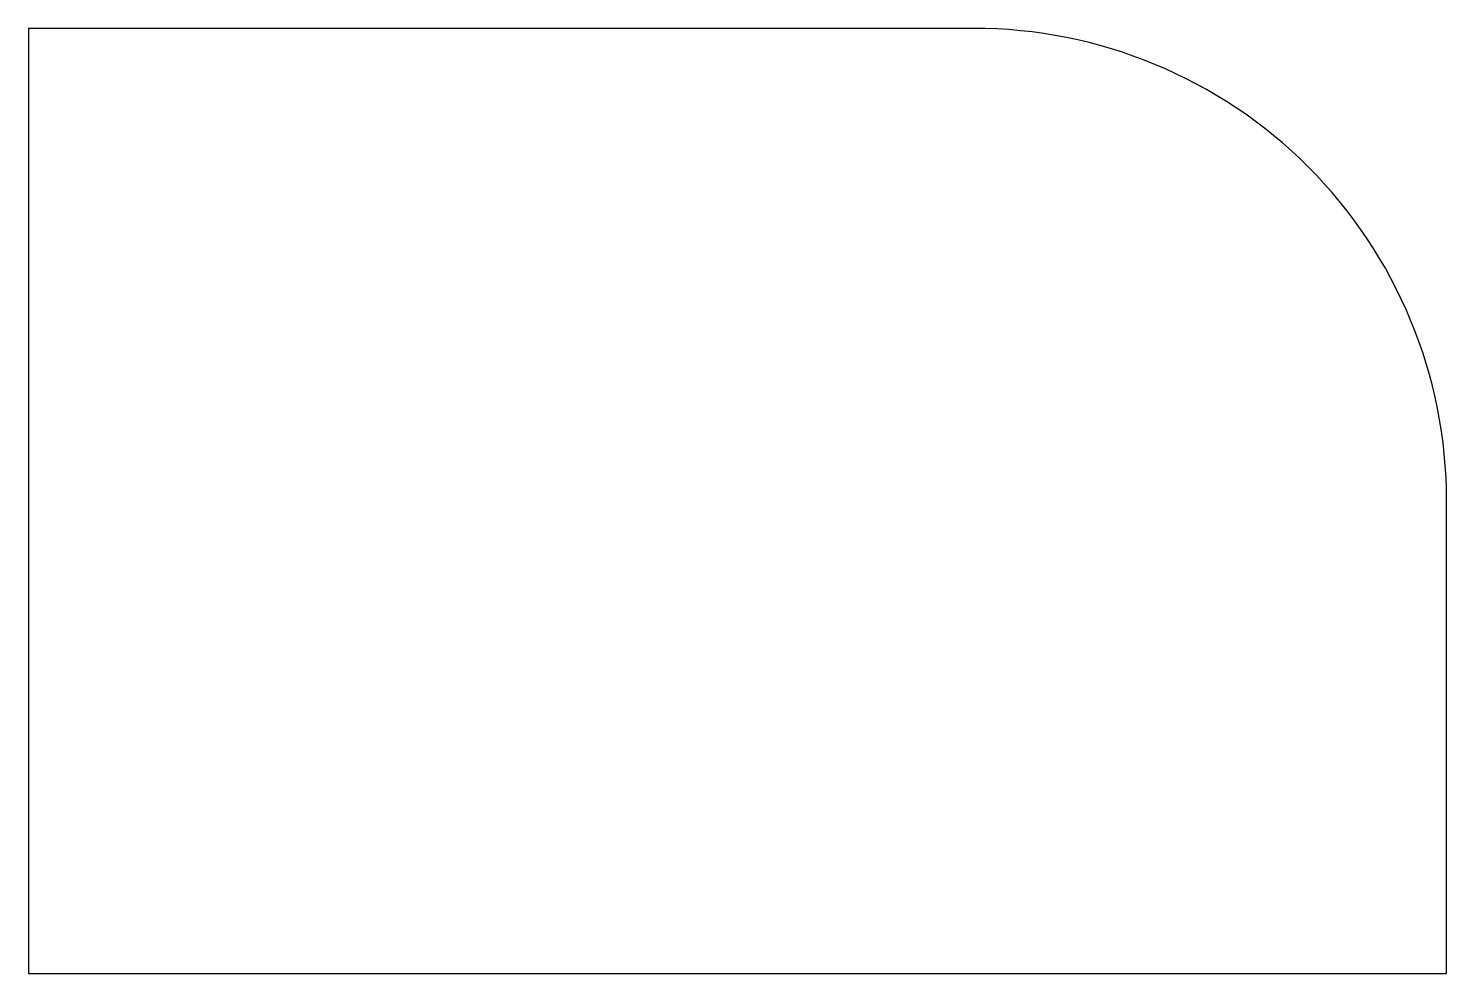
# Model space of a CAD drawing. Header units: millimetres. Extents: x 10 to 25, y 10 to 20.
import ezdxf

# ---------------------------------------------------------------- set-up
doc = ezdxf.new("R2010")
doc.units = ezdxf.units.MM
doc.layers.get('0').update_dxf_attribs({"lineweight": 25, "true_color": 0xffffff})

msp = doc.modelspace()

# ---------------------------------------------------------------- linework, layer by layer
at = {"flags": 128}
msp.add_lwpolyline([(10, 10), (25, 10), (25, 15, 0.414214), (20, 20), (10, 20), (10, 10)], format="xyb", dxfattribs=at)

doc.saveas('drawing.dxf')
